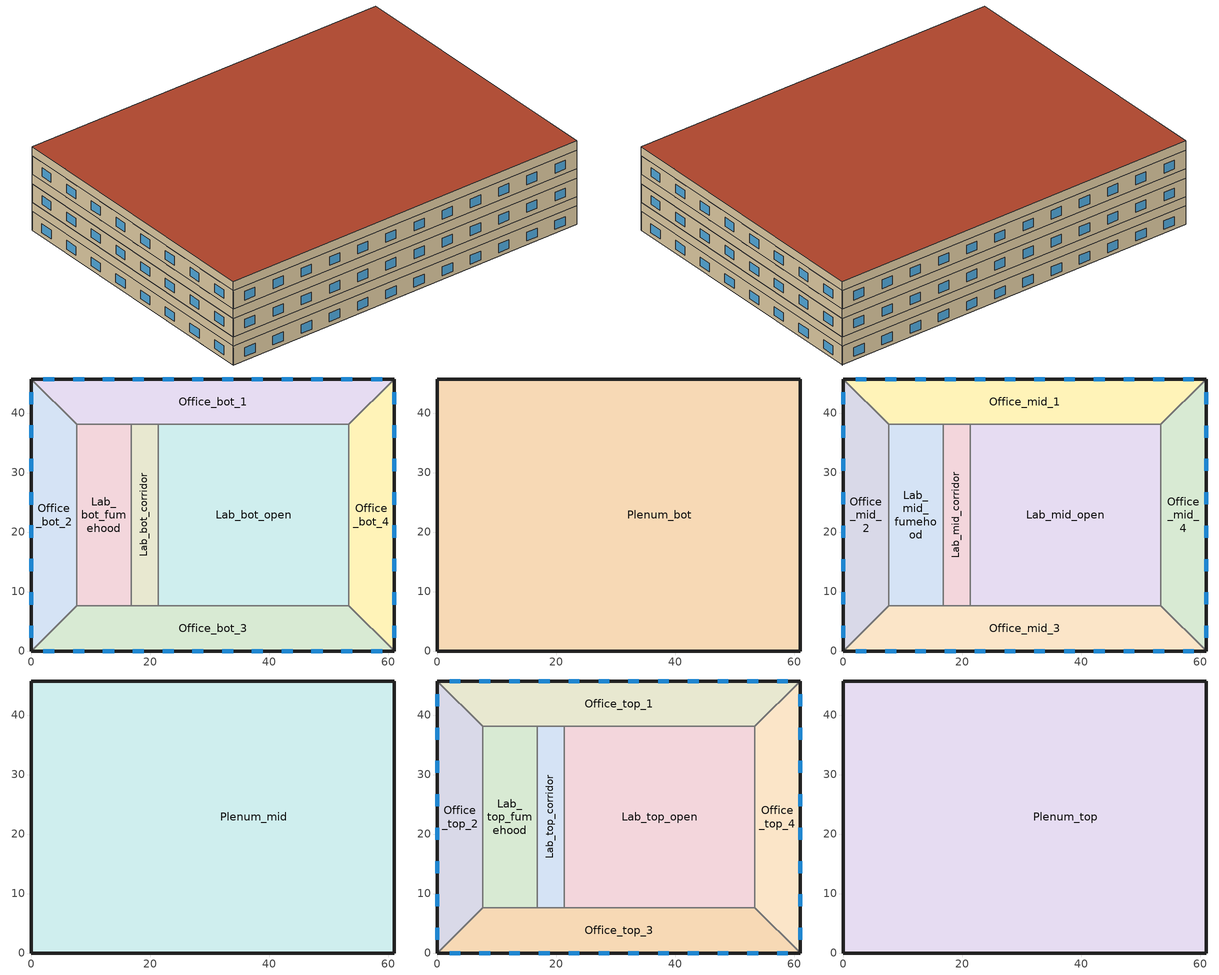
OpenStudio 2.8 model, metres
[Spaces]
Office_bot_3
 floor ground: 53.34,7.62 60.96,0 0,0 7.62,7.62 z0
 wall outside: 0,0 60.96,0 z0:3.05
 wall to Office_bot_2: 7.62,7.62 0,0 z0:3.05
 wall to Office_bot_4: 60.96,0 53.34,7.62 z0:3.05
 wall to Lab_bot_open: 53.34,7.62 21.34,7.62 z0:3.05
 wall to Lab_bot_corridor: 21.34,7.62 16.76,7.62 z0:3.05
 wall to Lab_bot_fumehood: 16.76,7.62 7.62,7.62 z0:3.05
 window: 57.09,0 58.94,0 / 52.08,0 53.94,0 / 47.08,0 48.93,0 / 42.07,0 43.92,0 / 37.06,0 38.92,0 / 32.06,0 33.91,0 / 27.05,0 28.9,0 / 22.04,0 23.9,0 / 17.04,0 18.89,0 / 12.03,0 13.88,0 / 7.02,0 8.88,0 / 2.02,0 3.87,0 z0.65:2.07
Office_bot_2
 floor ground: 0,45.72 7.62,38.1 7.62,7.62 0,0 z0
 wall outside: 0,45.72 0,0 z0:3.05
 wall to Lab_bot_fumehood: 7.62,7.62 7.62,38.1 z0:3.05
 wall to Office_bot_1: 7.62,38.1 0,45.72 z0:3.05
 window: 0,4.28 0,2.2 / 0,9.89 0,7.8 / 0,15.49 0,13.41 / 0,21.1 0,19.02 / 0,26.7 0,24.62 / 0,32.31 0,30.23 / 0,37.92 0,35.83 / 0,43.52 0,41.44 z0.65:2.07
Lab_bot_fumehood
 floor ground: 16.76,38.1 16.76,7.62 7.62,7.62 7.62,38.1 z0
 wall to Lab_bot_corridor: 16.76,7.62 16.76,38.1 z0:3.05
 wall to Office_bot_1: 16.76,38.1 7.62,38.1 z0:3.05
Office_bot_1
 floor ground: 60.96,45.72 53.34,38.1 7.62,38.1 0,45.72 z0
 wall outside: 60.96,45.72 0,45.72 z0:3.05
 wall to Office_bot_4: 53.34,38.1 60.96,45.72 z0:3.05
 wall to Lab_bot_corridor: 16.76,38.1 21.34,38.1 z0:3.05
 wall to Lab_bot_open: 21.34,38.1 53.34,38.1 z0:3.05
 window: 3.87,45.72 2.02,45.72 / 8.88,45.72 7.02,45.72 / 13.88,45.72 12.03,45.72 / 18.89,45.72 17.04,45.72 / 23.9,45.72 22.04,45.72 / 28.9,45.72 27.05,45.72 / 33.91,45.72 32.06,45.72 / 38.92,45.72 37.06,45.72 / 43.92,45.72 42.07,45.72 / 48.93,45.72 47.08,45.72 / 53.94,45.72 52.08,45.72 / 58.94,45.72 57.09,45.72 z0.65:2.07
Office_bot_4
 floor ground: 60.96,45.72 60.96,0 53.34,7.62 53.34,38.1 z0
 wall outside: 60.96,0 60.96,45.72 z0:3.05
 wall to Lab_bot_open: 53.34,38.1 53.34,7.62 z0:3.05
 window: 60.96,41.44 60.96,43.52 / 60.96,35.83 60.96,37.92 / 60.96,30.23 60.96,32.31 / 60.96,24.62 60.96,26.7 / 60.96,19.02 60.96,21.1 / 60.96,13.41 60.96,15.49 / 60.96,7.8 60.96,9.89 / 60.96,2.2 60.96,4.28 z0.65:2.07
Lab_bot_open
 floor ground: 53.34,38.1 53.34,7.62 21.34,7.62 21.34,38.1 z0
 wall to Lab_bot_corridor: 21.34,38.1 21.34,7.62 z0:3.05
Lab_bot_corridor
 floor ground: 21.34,38.1 21.34,7.62 16.76,7.62 16.76,38.1 z0
Plenum_bot
 floor to Office_bot_2: 0,45.72 7.62,38.1 7.62,7.62 0,0 z3.05
 floor to Office_bot_3: 53.34,7.62 60.96,0 0,0 7.62,7.62 z3.05
 floor to Office_bot_4: 60.96,45.72 60.96,0 53.34,7.62 53.34,38.1 z3.05
 floor to Lab_bot_fumehood: 16.76,38.1 16.76,7.62 7.62,7.62 7.62,38.1 z3.05
 floor to Lab_bot_corridor: 21.34,38.1 21.34,7.62 16.76,7.62 16.76,38.1 z3.05
 floor to Lab_bot_open: 53.34,38.1 53.34,7.62 21.34,7.62 21.34,38.1 z3.05
 floor to Office_bot_1: 60.96,45.72 53.34,38.1 7.62,38.1 0,45.72 z3.05
 wall outside: 60.96,0 60.96,45.72 0,45.72 0,0 60.96,0 z3.05:4.57
Office_mid_2
 floor to Plenum_bot: 0,45.72 7.62,38.1 7.62,7.62 0,0 z4.57
 wall outside: 0,45.72 0,0 z4.57:7.62
 wall to Office_mid_3: 0,0 7.62,7.62 z4.57:7.62
 wall to Lab_mid_fumehood: 7.62,7.62 7.62,38.1 z4.57:7.62
 wall to Office_mid_1: 7.62,38.1 0,45.72 z4.57:7.62
 window: 0,4.25 0,2.23 / 0,9.85 0,7.84 / 0,15.46 0,13.45 / 0,21.06 0,19.05 / 0,26.67 0,24.66 / 0,32.27 0,30.26 / 0,37.88 0,35.87 / 0,43.49 0,41.47 z5.32:6.74
Office_mid_3
 floor to Plenum_bot: 53.34,7.62 60.96,0 0,0 7.62,7.62 z4.57
 wall outside: 0,0 60.96,0 z4.57:7.62
 wall to Office_mid_4: 60.96,0 53.34,7.62 z4.57:7.62
 wall to Lab_mid_open: 53.34,7.62 21.34,7.62 z4.57:7.62
 wall to Lab_mid_corridor: 21.34,7.62 16.76,7.62 z4.57:7.62
 wall to Lab_mid_fumehood: 16.76,7.62 7.62,7.62 z4.57:7.62
 window: 57.12,0 58.91,0 / 52.12,0 53.91,0 / 47.11,0 48.9,0 / 42.1,0 43.89,0 / 37.1,0 38.89,0 / 32.09,0 33.88,0 / 27.08,0 28.87,0 / 22.07,0 23.86,0 / 17.07,0 18.86,0 / 12.06,0 13.85,0 / 7.05,0 8.84,0 / 2.05,0 3.84,0 z5.32:6.74
Office_mid_4
 floor to Plenum_bot: 60.96,45.72 60.96,0 53.34,7.62 53.34,38.1 z4.57
 wall outside: 60.96,0 60.96,45.72 z4.57:7.62
 wall to Office_mid_1: 60.96,45.72 53.34,38.1 z4.57:7.62
 wall to Lab_mid_open: 53.34,38.1 53.34,7.62 z4.57:7.62
 window: 60.96,41.47 60.96,43.49 / 60.96,35.87 60.96,37.88 / 60.96,30.26 60.96,32.27 / 60.96,24.66 60.96,26.67 / 60.96,19.05 60.96,21.06 / 60.96,13.45 60.96,15.46 / 60.96,7.84 60.96,9.85 / 60.96,2.23 60.96,4.25 z5.32:6.74
Lab_mid_fumehood
 floor to Plenum_bot: 16.76,38.1 16.76,7.62 7.62,7.62 7.62,38.1 z4.57
 wall to Lab_mid_corridor: 16.76,7.62 16.76,38.1 z4.57:7.62
 wall to Office_mid_1: 16.76,38.1 7.62,38.1 z4.57:7.62
Lab_mid_corridor
 floor to Plenum_bot: 21.34,38.1 21.34,7.62 16.76,7.62 16.76,38.1 z4.57
 wall to Lab_mid_open: 21.34,7.62 21.34,38.1 z4.57:7.62
 wall to Office_mid_1: 21.34,38.1 16.76,38.1 z4.57:7.62
Lab_mid_open
 floor to Plenum_bot: 53.34,38.1 53.34,7.62 21.34,7.62 21.34,38.1 z4.57
 wall to Office_mid_1: 53.34,38.1 21.34,38.1 z4.57:7.62
Office_mid_1
 floor to Plenum_bot: 60.96,45.72 53.34,38.1 7.62,38.1 0,45.72 z4.57
 wall outside: 60.96,45.72 0,45.72 z4.57:7.62
 window: 43.89,45.72 42.1,45.72 / 3.84,45.72 2.05,45.72 / 8.84,45.72 7.05,45.72 / 13.85,45.72 12.06,45.72 / 18.86,45.72 17.07,45.72 / 23.86,45.72 22.07,45.72 / 28.87,45.72 27.08,45.72 / 33.88,45.72 32.09,45.72 / 38.89,45.72 37.1,45.72 / 48.9,45.72 47.11,45.72 / 53.91,45.72 52.12,45.72 / 58.91,45.72 57.12,45.72 z5.32:6.74
Plenum_mid
 floor to Office_mid_2: 0,45.72 7.62,38.1 7.62,7.62 0,0 z7.62
 floor to Office_mid_3: 53.34,7.62 60.96,0 0,0 7.62,7.62 z7.62
 floor to Office_mid_4: 60.96,45.72 60.96,0 53.34,7.62 53.34,38.1 z7.62
 floor to Lab_mid_fumehood: 16.76,38.1 16.76,7.62 7.62,7.62 7.62,38.1 z7.62
 floor to Lab_mid_corridor: 21.34,38.1 21.34,7.62 16.76,7.62 16.76,38.1 z7.62
 floor to Lab_mid_open: 53.34,38.1 53.34,7.62 21.34,7.62 21.34,38.1 z7.62
 floor to Office_mid_1: 60.96,45.72 53.34,38.1 7.62,38.1 0,45.72 z7.62
 wall outside: 60.96,0 60.96,45.72 0,45.72 0,0 60.96,0 z7.62:9.14
Office_top_1
 floor to Plenum_mid: 60.96,45.72 53.34,38.1 7.62,38.1 0,45.72 z9.14
 wall outside: 60.96,45.72 0,45.72 z9.14:12.19
 wall to Office_top_2: 0,45.72 7.62,38.1 z9.14:12.19
 wall to Office_top_4: 53.34,38.1 60.96,45.72 z9.14:12.19
 wall to Lab_top_fumehood: 7.62,38.1 16.76,38.1 z9.14:12.19
 wall to Lab_top_corridor: 16.76,38.1 21.34,38.1 z9.14:12.19
 wall to Lab_top_open: 21.34,38.1 53.34,38.1 z9.14:12.19
 window: 3.84,45.72 2.05,45.72 / 48.9,45.72 47.11,45.72 / 28.87,45.72 27.08,45.72 / 8.84,45.72 7.05,45.72 / 13.85,45.72 12.06,45.72 / 18.86,45.72 17.07,45.72 / 23.86,45.72 22.07,45.72 / 33.88,45.72 32.09,45.72 / 38.89,45.72 37.1,45.72 / 43.89,45.72 42.1,45.72 / 53.91,45.72 52.12,45.72 / 58.91,45.72 57.12,45.72 z9.89:11.31
Office_top_3
 floor to Plenum_mid: 53.34,7.62 60.96,0 0,0 7.62,7.62 z9.14
 wall outside: 0,0 60.96,0 z9.14:12.19
 wall to Office_top_2: 7.62,7.62 0,0 z9.14:12.19
 wall to Office_top_4: 60.96,0 53.34,7.62 z9.14:12.19
 wall to Lab_top_open: 53.34,7.62 21.34,7.62 z9.14:12.19
 wall to Lab_top_corridor: 21.34,7.62 16.76,7.62 z9.14:12.19
 wall to Lab_top_fumehood: 16.76,7.62 7.62,7.62 z9.14:12.19
 window: 47.11,0 48.9,0 / 57.12,0 58.91,0 / 52.12,0 53.91,0 / 42.1,0 43.89,0 / 37.1,0 38.89,0 / 32.09,0 33.88,0 / 27.08,0 28.87,0 / 22.07,0 23.86,0 / 17.07,0 18.86,0 / 12.06,0 13.85,0 / 7.05,0 8.84,0 / 2.05,0 3.84,0 z9.89:11.31
Office_top_2
 floor to Plenum_mid: 0,45.72 7.62,38.1 7.62,7.62 0,0 z9.14
 wall outside: 0,45.72 0,0 z9.14:12.19
 wall to Lab_top_fumehood: 7.62,7.62 7.62,38.1 z9.14:12.19
 window: 0,32.27 0,30.26 / 0,9.85 0,7.84 / 0,37.88 0,35.87 / 0,4.25 0,2.23 / 0,15.46 0,13.45 / 0,21.06 0,19.05 / 0,26.67 0,24.66 / 0,43.49 0,41.47 z9.89:11.31
Office_top_4
 floor to Plenum_mid: 60.96,45.72 60.96,0 53.34,7.62 53.34,38.1 z9.14
 wall outside: 60.96,0 60.96,45.72 z9.14:12.19
 wall to Lab_top_open: 53.34,38.1 53.34,7.62 z9.14:12.19
 window: 60.96,41.47 60.96,43.49 / 60.96,35.87 60.96,37.88 / 60.96,30.26 60.96,32.27 / 60.96,24.66 60.96,26.67 / 60.96,19.05 60.96,21.06 / 60.96,13.45 60.96,15.46 / 60.96,7.84 60.96,9.85 / 60.96,2.23 60.96,4.25 z9.89:11.31
Lab_top_fumehood
 floor to Plenum_mid: 16.76,38.1 16.76,7.62 7.62,7.62 7.62,38.1 z9.14
 wall to Lab_top_corridor: 16.76,7.62 16.76,38.1 z9.14:12.19
Lab_top_corridor
 floor to Plenum_mid: 21.34,38.1 21.34,7.62 16.76,7.62 16.76,38.1 z9.14
 wall to Lab_top_open: 21.34,7.62 21.34,38.1 z9.14:12.19
Lab_top_open
 floor to Plenum_mid: 53.34,38.1 53.34,7.62 21.34,7.62 21.34,38.1 z9.14
Plenum_top
 floor to Office_top_2: 0,45.72 7.62,38.1 7.62,7.62 0,0 z12.19
 floor to Office_top_3: 53.34,7.62 60.96,0 0,0 7.62,7.62 z12.19
 floor to Office_top_4: 60.96,45.72 60.96,0 53.34,7.62 53.34,38.1 z12.19
 floor to Lab_top_fumehood: 16.76,38.1 16.76,7.62 7.62,7.62 7.62,38.1 z12.19
 floor to Lab_top_corridor: 21.34,38.1 21.34,7.62 16.76,7.62 16.76,38.1 z12.19
 floor to Lab_top_open: 53.34,38.1 53.34,7.62 21.34,7.62 21.34,38.1 z12.19
 floor to Office_top_1: 60.96,45.72 53.34,38.1 7.62,38.1 0,45.72 z12.19
 wall outside: 60.96,0 60.96,45.72 0,45.72 0,0 60.96,0 z12.19:13.72
 roof outside: 60.96,0 60.96,45.72 0,45.72 0,0 z13.72
[Site]
Lab Geometry (O1-O1:31-12)  (01-01:31-12): Latitude {deg}=37.62; Longitude {deg}=-122.4; Time Zone {hr}=-8; Elevation {m}=6; Terrain=Suburbs
[SizingPeriod:DesignDay] Barometric Pressure {Pa}=101252.9; Wind Direction {deg}=0; Rain Indicator=0; Snow Indicator=0; Day of Month=15; Humidity Indicating Type=WetBulb
Name | Maximum Dry-Bulb Temperature {C} | Daily Dry-Bulb Temperature Range {deltaC} | Humidity Indicating Conditions at Maximum Dry-Bulb | Wind Speed {m/s} | Sky Clearness | Month | Day Type | Daylight Saving Time Indicator | Solar Model Indicator
Summer Design Day in Lab Geometry (O1-O1:31-12) Jul | 28.7 | 10.9 | 18.6 | 0 | 0.98 | 7 | SummerDesignDay | 1 | ASHRAEClearSky
Summer Design Day in Lab Geometry (O1-O1:31-12) Aug | 29.7 | 11.1 | 18.4 | 0 | 0.98 | 8 | SummerDesignDay | 1 | ASHRAEClearSky
Summer Design Day in Lab Geometry (O1-O1:31-12) Sep | 30.9 | 13.1 | 18 | 0 | 0.98 | 9 | SummerDesignDay | 1 | ASHRAEClearSky
Winter Design Day in Lab Geometry (O1-O1:31-12) | 3.9 | 0 | 3.9 | 13.3 | 0 | 1 | WinterDesignDay | 0
[Building]
Building: North Axis {deg}=0; Standards Number of Stories=3; Standards Number of Above Ground Stories=3; Standards Building Type=Laboratory
[ClimateZones]
Climate Zone Institution Name 2=CEC; Climate Zone Document Name 2=California Climate Zone Descriptions; Climate Zone Document Year 2=1995
[ThermalZone] Multiplier=1; Zone Inside Convection Algorithm=TARP; Use Ideal Air Loads=No
Name | Volume {m3}
Office_bot_1 Thermal Zone; Office_bot_3 Thermal Zone | 1164.58
Office_top_2 Thermal Zone; Office_mid_2 Thermal Zone; Office_mid_4 Thermal Zone; Office_top_4 Thermal Zone | 801.6562
Office_top_1 Thermal Zone; Office_top_3 Thermal Zone; Office_mid_3 Thermal Zone; Office_mid_1 Thermal Zone | 1126.37
Office_bot_2 Thermal Zone; Office_bot_4 Thermal Zone | 828.8494
Plenum_bot Thermal Zone; Plenum_mid Thermal Zone; Plenum_top Thermal Zone | 3880.44
Lab_bot_fumehood Thermal Zone | 825.4725
Lab_bot_open Thermal Zone | 2935.3
Lab_bot_corridor Thermal Zone | 403.5069
Lab_mid_fumehood Thermal Zone; Lab_top_fumehood Thermal Zone | 798.3901
Lab_mid_corridor Thermal Zone; Lab_top_corridor Thermal Zone | 390.2685
Lab_mid_open Thermal Zone; Lab_top_open Thermal Zone | 2839
[Sizing:Zone] Zone Cooling Design Supply Air Temperature Input Method=SupplyAirTemperature; Zone Cooling Design Supply Air Temperature {C}=12; Zone Cooling Design Supply Air Temperature Difference {deltaC}=11.11; Zone Heating Design Supply Air Temperature Input Method=SupplyAirTemperature; Zone Heating Design Supply Air Temperature {C}=35; Zone Heating Design Supply Air Temperature Difference {deltaC}=11.11; Zone Cooling Design Supply Air Humidity Ratio {kg-H2O/kg-air}=0.0085; Zone Heating Design Supply Air Humidity Ratio {kg-H2O/kg-air}=0.0156; Zone Heating Sizing Factor=1.25; Zone Cooling Sizing Factor=1.15; Cooling Design Air Flow Method=DesignDay; Cooling Minimum Air Flow Fraction=0; Heating Design Air Flow Method=DesignDay; Design Zone Air Distribution Effectiveness in Cooling Mode=1; Design Zone Air Distribution Effectiveness in Heating Mode=1; Account for Dedicated Outdoor Air System=No; Dedicated Outdoor Air System Control Strategy=NeutralSupplyAir; Dedicated Outdoor Air Low Setpoint Temperature for Design {C}=autosize; Dedicated Outdoor Air High Setpoint Temperature for Design {C}=autosize
Office_bot_1 Thermal Zone; Office_top_2 Thermal Zone; Office_top_1 Thermal Zone; Office_bot_3 Thermal Zone; Office_bot_2 Thermal Zone; Plenum_bot Thermal Zone; Lab_bot_fumehood Thermal Zone; Office_top_3 Thermal Zone; Office_bot_4 Thermal Zone; Lab_bot_open Thermal Zone; Lab_bot_corridor Thermal Zone; Office_mid_2 Thermal Zone; Office_mid_3 Thermal Zone; Office_mid_4 Thermal Zone; Lab_mid_fumehood Thermal Zone; Lab_mid_corridor Thermal Zone; Lab_mid_open Thermal Zone; Office_mid_1 Thermal Zone; Plenum_mid Thermal Zone; Lab_top_corridor Thermal Zone; Plenum_top Thermal Zone; Office_top_4 Thermal Zone; Lab_top_fumehood Thermal Zone; Lab_top_open Thermal Zone
[Space]
Name | Space Type | Building Story | Thermal Zone | Part of Total Floor Area
Office_bot_1 | Laboratory - Office | Story 1 | Office_bot_1 Thermal Zone | Yes
Office_top_2 | Laboratory - Office | Story 3 | Office_top_2 Thermal Zone | Yes
Office_top_1 | Laboratory - Office | Story 3 | Office_top_1 Thermal Zone | Yes
Office_bot_3 | Laboratory - Office | Story 1 | Office_bot_3 Thermal Zone | Yes
Office_bot_2 | Laboratory - Office | Story 1 | Office_bot_2 Thermal Zone | Yes
Plenum_bot | Plenum | Story 1 | Plenum_bot Thermal Zone | No
Lab_bot_fumehood | Laboratory - Lab with fume hood | Story 1 | Lab_bot_fumehood Thermal Zone | Yes
Office_top_3 | Laboratory - Office | Story 3 | Office_top_3 Thermal Zone | Yes
Office_bot_4 | Laboratory - Office | Story 1 | Office_bot_4 Thermal Zone | Yes
Lab_bot_open | Laboratory - Open lab | Story 1 | Lab_bot_open Thermal Zone | Yes
Lab_bot_corridor | Laboratory - Equipment corridor | Story 1 | Lab_bot_corridor Thermal Zone | Yes
Office_mid_2 | Laboratory - Office | Story 2 | Office_mid_2 Thermal Zone | Yes
Office_mid_3 | Laboratory - Office | Story 2 | Office_mid_3 Thermal Zone | Yes
Office_mid_4 | Laboratory - Office | Story 2 | Office_mid_4 Thermal Zone | Yes
Lab_mid_fumehood | Laboratory - Lab with fume hood | Story 2 | Lab_mid_fumehood Thermal Zone | Yes
Lab_mid_corridor | Laboratory - Equipment corridor | Story 2 | Lab_mid_corridor Thermal Zone | Yes
Lab_mid_open | Laboratory - Open lab | Story 2 | Lab_mid_open Thermal Zone | Yes
Office_mid_1 | Laboratory - Office | Story 2 | Office_mid_1 Thermal Zone | Yes
Plenum_mid | Plenum | Story 2 | Plenum_mid Thermal Zone | No
Lab_top_corridor | Laboratory - Equipment corridor | Story 3 | Lab_top_corridor Thermal Zone | Yes
Plenum_top | Plenum | Story 3 | Plenum_top Thermal Zone | No
Office_top_4 | Laboratory - Office | Story 3 | Office_top_4 Thermal Zone | Yes
Lab_top_fumehood | Laboratory - Lab with fume hood | Story 3 | Lab_top_fumehood Thermal Zone | Yes
Lab_top_open | Laboratory - Open lab | Story 3 | Lab_top_open Thermal Zone | Yes
[SpaceType] Standards Building Type=Laboratory
Name | Standards Space Type
Laboratory - Equipment corridor | Equipment corridor
Laboratory - Lab with fume hood | Lab with fume hood
Laboratory - Office | Office
Laboratory - Open lab | Open lab
Plenum | Plenum
[BuildingStory]
Story 1; Story 2; Story 3
